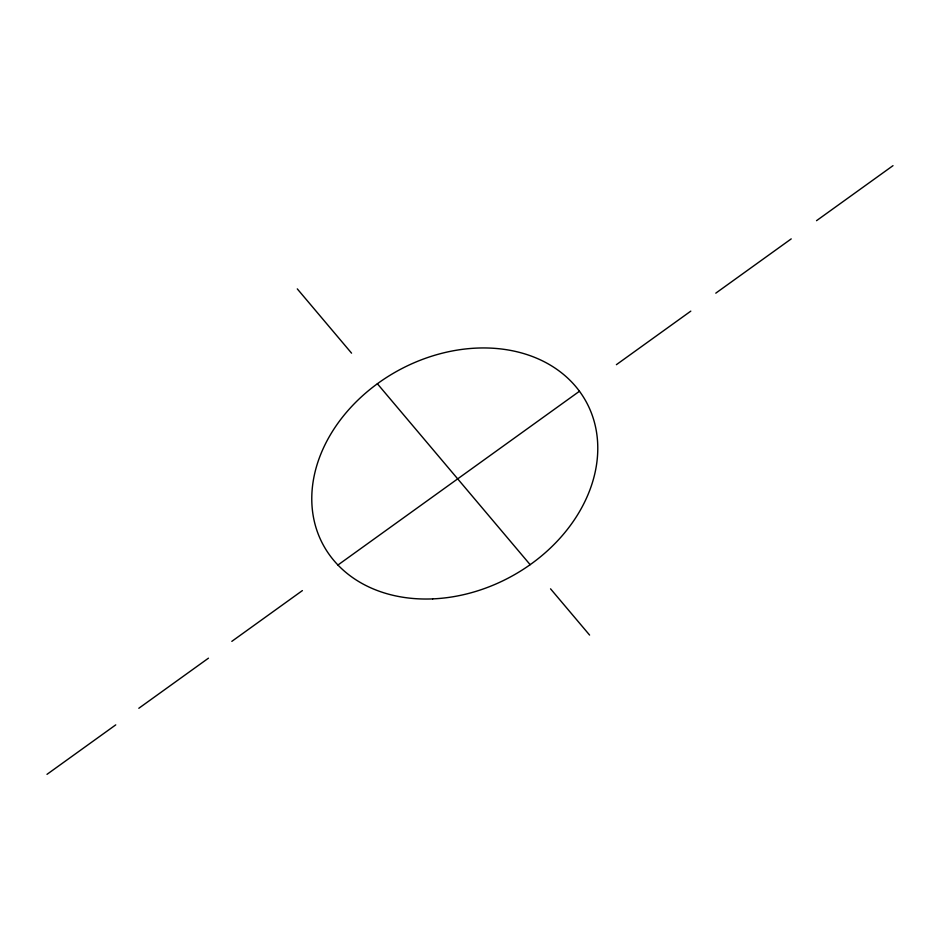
<?xml version="1.0" encoding="UTF-8"?>
<svg xmlns="http://www.w3.org/2000/svg" width="940" height="940" viewBox="0 0 940 940"><rect width="100%" height="100%" fill="white"/><g stroke="black" fill="none" stroke-linecap="round" stroke-linejoin="round"><path stroke-width="1.41" d="M47 774.337L115.749 724.869M138.815 708.278L208.457 658.176M231.828 641.362L302.386 590.59M337.93 565.022L579.463 391.252M616.393 364.673L690.806 311.128M715.786 293.163L791.221 238.889M816.531 220.677L893 165.663M297.287 288.886L351.56 353.158M377.375 383.743L530.16 564.682M550.546 588.828L589.591 635.064M432.694 598.886A149.707 117.477 -28.5 0 0 588.182 405.634A149.707 117.477 -28.5 0 0 343.464 415.938A149.707 117.477 -28.5 0 0 432.694 598.886"/></g></svg>
